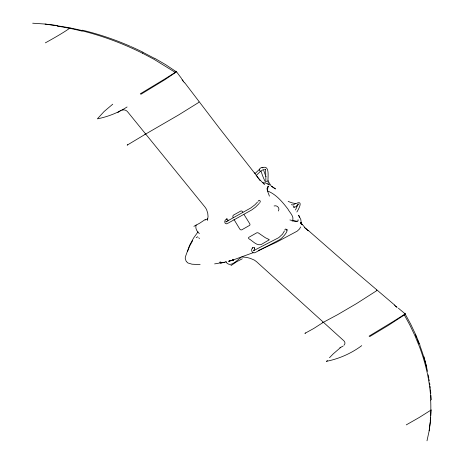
<?xml version="1.0" encoding="UTF-8"?>
<svg xmlns="http://www.w3.org/2000/svg" width="464" height="464" viewBox="0 0 464 464"><rect width="100%" height="100%" fill="white"/><g stroke="black" fill="none" stroke-linecap="round" stroke-linejoin="round"><path stroke-width="0.7" d="M301.327 223.776L300.829 219.547L298.654 215.215L299.46 217.407M297.436 204.833C297.209 206.445 293.961 208.365 293.225 206.016M265.837 180.838L265.86 175.955M267.995 180.908C267.763 176.581 270.031 164.395 262.027 167.8M258.454 201.208C258.425 199.271 260.913 200.755 260.171 202.049A1.015 0.795 72 0 1 259.66 202.484M268.064 184.33L268.163 182.619M226.333 219.75L226.426 219.188A0.957 0.69 81.9 0 1 226.925 218.776L227.749 219.298L227.934 220.754A1.015 0.76 71.2 0 1 227.644 221.096M284.444 230.915L282.501 234.187L278.742 237.655L253.57 250.682L253.849 250.844L254.701 247.846L253.153 247.463A1.015 0.493 0.3 0 0 252.515 247.724C250.177 250.241 252.631 254.603 255.803 252.248L279.125 239.952C281.207 239.395 290.684 229.39 285.691 229.071A1.015 0.528 -2.2 0 0 285.035 229.355L284.983 229.808A1.264 0.655 -2.2 0 0 285.111 229.947M252.422 247.857L252.619 248.217M369.106 336.122L393.176 321.54L404.15 314.575L404.991 313.676L404.672 313.728M267.015 189.822L268.082 187.694L266.858 188.425M430.372 420.894L429.165 430.847L426.99 440.8M429.142 430.836L430.522 420.645M207.454 220.47L208.058 216.526L207.744 213.272L206.526 209.397L205.082 207.188L127.861 112.097A4.298 3.347 35.9 0 0 123.534 109.898L121.852 110.13M140.308 93.803L164.389 79.24L175.404 72.314L176.279 71.462L175.972 71.526M45.066 24.082L57.321 25.81M196.144 224.982C194.984 228.131 196.916 231.617 199.363 233.583M278.388 210.992C280.256 208.139 277.124 204.885 274.091 205.958M187.584 251.32L189.463 246.454L192.653 240.642M297.934 220.916L297.668 221.479M297.981 220.8L298.103 219.692M306.397 229.117L304.599 227.534L308.305 230.817L306.449 229.001M295.469 210.012L298.248 203.882L298.323 204.427M300.626 226.966L299.442 229.059L297.14 231.176L276.039 242.457L258.181 250.589M296.861 211.99C298.706 209.177 303.781 199.508 295.858 203.661M287.164 229.755L286.416 230.19M431.282 409.898L419.265 417.467L406.255 424.885M254.69 247.967L254.608 248.089A0.957 0.377 -5.4 0 1 254.446 248.199M198.041 231.832L193.668 237.904L189.672 245.178L185.414 256.749L185.206 258.286L186.052 261.012M226.554 218.979C223.167 220.76 224.866 225.846 228.3 223.033L251.836 209.873L255.664 207.037L259.26 203.336M343.923 345.315L344.706 344.131A4.298 3.097 19.4 0 0 343.47 340.443L256.58 261.731L254.458 260.159L250.334 258.373L246.645 257.392L241.883 256.934M257.566 201.973L254.927 204.786L250.717 208.005L227.238 221.131M292.187 221.235C294.994 216.937 289.577 212.524 287.86 208.986C282.39 201.881 275.981 194.172 267.438 190.93M258.442 178.333L256.859 176.158L259.991 180.287L258.518 178.24M254.84 173.71L259.504 169.29M256.122 175.531L260.71 171.094M329.504 357.709L333.193 353.91L340.796 347.339M117.821 112.549L120.605 110.542M205.233 219.53L199.59 223.271L193.888 226.328M230.956 265.588L236.594 261.777L242.301 258.784M241.036 257.485C236.686 260.234 230.109 268.795 225.736 261.516M140.807 94.337L164.842 79.721L176.465 71.874L165.694 64.687L154.564 58.203M361.74 345.645C351.306 353.417 339.103 358.8 326.349 361.352L327.561 360.627M112.752 104.191L104.081 111.528L97.37 118.854C107.892 116.754 118.059 112.769 127.09 106.969M305.48 332.984L304.918 333.361L313.757 328.477L323.42 322.277L322.677 322.654M343.07 346.138L339.892 347.733M293.666 207.565L294.536 206.979M45.35 42.862C52.49 38.918 64.264 32.289 70.07 27.933M127.757 144.762L127.182 145.128L145.684 134.044L144.959 134.444M196.22 237.684L197.751 236.762M267.519 186.754L268.615 186.099C265.64 188.755 268.563 193.152 269.416 196.139M369.611 336.649L388.24 325.432L404.782 314.685L405.159 313.855L398.379 308.189M145.754 133.997L178.605 114.956L198.412 102.643L198.928 101.929M220.765 261.963L219.408 262.247M323.489 322.231L337.496 314.731L356.654 303.514L376.246 290.98L376.884 290.232L376.571 290.058M184.492 82.859L181.952 79.477L183.222 81.171M296.861 205.593L297.83 205.123M226.797 221.363L225.8 221.67L226.554 221.908M205.169 219.977L207.75 218.822M176.152 71.711L176.453 71.642M394.307 305.068L397.056 307.22M404.846 313.913L405.159 313.855M296.566 221.119L292.877 220.887M253.06 252.718L232.435 260.217M266.214 181.546L267.537 181.604M226.38 261.899L214.606 263.894M228.961 261.168L233.467 259.892L228.711 261.226M228.781 261.215L233.641 259.869L231.611 260.42M200.129 264.608L192.009 264.202L187.92 262.989M264.666 169.279L265.437 169.522L265.043 169.18L265.449 169.824L265.802 174.377M262.276 182.549L265.617 183.019L269.758 184.956M32.677 23.2L45.054 24.047L57.437 25.532M297.209 221.682L289.896 219.953M260.461 171.315C257.387 170.015 260.948 166.622 262.943 167.782M142.825 52.264L154.263 58.267M142.431 53.18L153.862 59.212L175.74 72.668M271.312 186.255L275.517 188.947L271.405 186.052M264.445 184.191L263.43 183.5L264.376 184.191M263.419 183.448L260.118 180.02M198.621 237.8L199.601 238.455M395.357 305.95L396.935 307.272M394.597 305.016L352.71 269.323L308.334 230.475M187.589 262.746L186.261 261.336M304.633 227.169L300.753 222.708L301.478 224.211L300.898 222.801M254.214 172.637L256.917 176.03M254.237 172.66L219.176 127.907L184.771 82.801M176.279 71.462L181.726 78.741M404.991 313.676L410.71 324.179L415.767 334.834L420.14 345.593M404.15 314.575L409.869 325.078L414.944 335.716L419.346 346.446A215.685 163.641 32.3 0 1 430.836 400.125M242.863 212.152L242.8 212.013A2.042 1.578 71.7 0 0 242.254 211.282L241.089 210.888L233.363 215.168L232.818 216.114L233.061 217.599M244.076 214.623L249.823 223.851A1.601 1.235 46.5 0 1 249.487 225.446L241.831 229.796A1.647 1.259 46.7 0 1 239.807 229.083L233.995 219.489M415.454 334.88L416.742 338.047M417.258 339.312L419.062 343.743M423.818 356.422L426.776 367.285M420.164 346.306A215.685 167.289 30.5 0 1 425.552 363.248M425.906 364.605A215.685 167.289 30.5 0 1 426.584 367.326M426.747 368.004A215.685 167.289 30.5 0 1 427.518 371.391M428.214 374.784A215.685 167.289 30.5 0 1 428.846 378.172M429.072 379.523A215.685 167.289 30.5 0 1 429.293 380.874M429.606 382.904A215.685 167.289 30.5 0 1 429.89 384.929M430.064 386.28A215.685 167.289 30.5 0 1 430.302 388.298M430.453 389.685A215.685 167.289 30.5 0 1 430.789 393.263M430.946 395.409A215.685 167.289 30.5 0 1 431.184 399.678M431.044 410.211A213.66 165.265 31.1 0 1 430.789 415.779M430.696 417.165A213.66 165.265 31.1 0 1 430.401 420.616M430.662 400.096A213.66 162.255 32.2 0 1 430.238 420.854M288.179 201.353A33.82 20.132 59.1 0 0 295.62 203.499L293.178 204.966A33.82 20.132 59.1 0 1 291.322 204.694M270.912 185.588A33.82 20.132 59.1 0 1 267.919 180.6M265.971 176.552A33.82 20.132 59.1 0 1 263.506 169.488L261.064 170.955A33.82 20.132 59.1 0 0 265.478 182.062M82.354 30.183A215.685 161.507 22.8 0 1 130.494 46.394M131.15 46.684A215.685 161.507 22.8 0 1 142.871 52.177M57.449 25.839A213.66 159.053 22.7 0 1 82.308 30.601M82.116 30.827A215.685 156.861 23.5 0 1 142.419 53.203M57.333 26.129A213.66 155.649 23.5 0 1 82.082 31.129M269.085 239.9L261.139 244.58C256.563 245.949 252.573 240.804 248.988 238.815A1.647 1.061 14.2 0 1 248.895 237.284L256.551 232.928A1.601 1.044 13.6 0 1 258.465 233.003L265.396 237.759L268.453 239.186A2.042 1.032 -1.3 0 1 268.969 239.575L269.085 239.9M224.622 262.334L220.568 263.013L224.622 262.334M302.012 224.559L301.641 224.037L302.012 224.559M301.525 223.845L300.794 222.72L301.536 223.897"/></g></svg>
